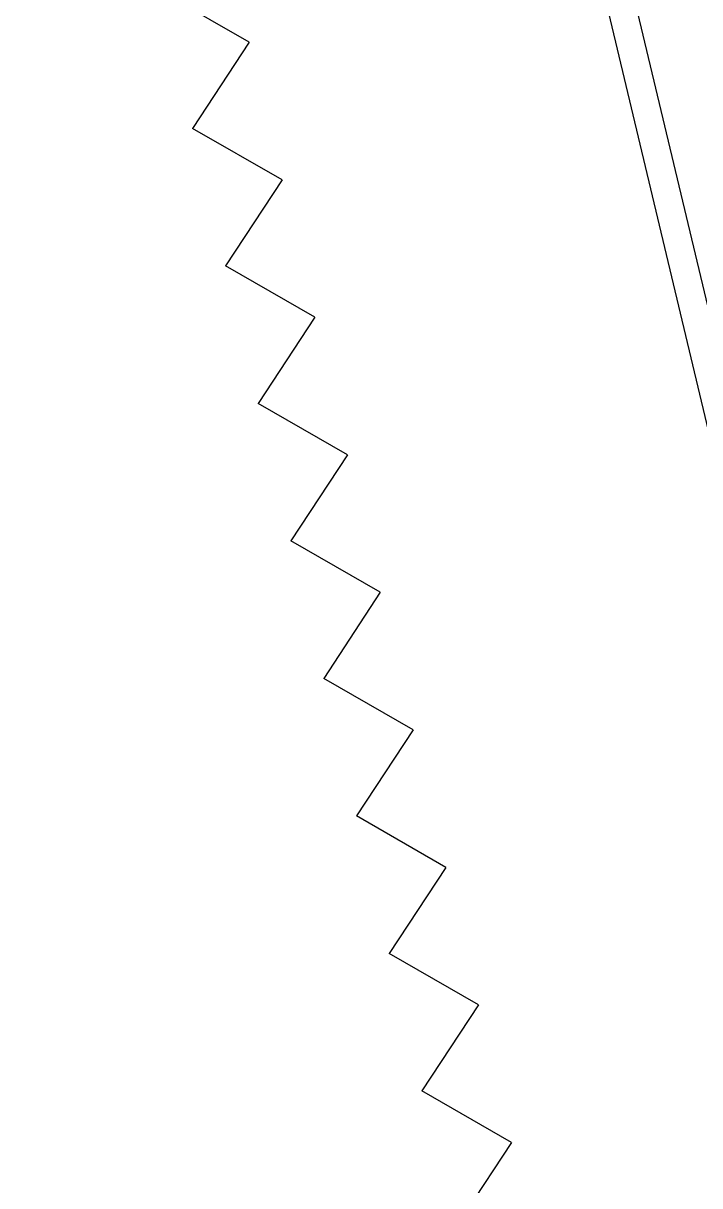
# Model space of a CAD drawing. Header units: millimetres. Extents: x 34038 to 35840, y 10511 to 10922.
# Drawn here: x 35427.1 to 35431.89, y 10622.03 to 10630.26 of the extents above; entities that cross this region are included whole.
import ezdxf

# ---------------------------------------------------------------- set-up
doc = ezdxf.new("R2010")
doc.units = ezdxf.units.MM

msp = doc.modelspace()

# ---------------------------------------------------------------- linework, layer by layer
for p, q in [((35425.5052, 10655.2859), (35432.4071, 10626.3021)), ((35430.4, 10633.8672), (35432.215, 10626.2452)), ((35428.7022, 10630.1219), (35428.07, 10630.4853)), ((35428.7022, 10630.1219), (35428.3017, 10629.5125)), ((35428.9339, 10629.1491), (35428.3017, 10629.5125)), ((35428.9339, 10629.1491), (35428.5333, 10628.5397)), ((35429.1655, 10628.1763), (35428.5333, 10628.5397)), ((35429.1655, 10628.1763), (35428.765, 10627.5669)), ((35429.3972, 10627.2035), (35428.765, 10627.5669)), ((35429.3972, 10627.2035), (35428.9966, 10626.5941)), ((35429.6288, 10626.2307), (35428.9966, 10626.5941)), ((35429.6288, 10626.2307), (35429.2283, 10625.6213)), ((35429.8605, 10625.2579), (35429.2283, 10625.6213)), ((35429.8605, 10625.2579), (35429.4599, 10624.6485)), ((35430.0921, 10624.2851), (35429.4599, 10624.6485)), ((35430.0921, 10624.2851), (35429.6916, 10623.6757)), ((35430.3238, 10623.3123), (35429.6916, 10623.6757)), ((35430.3238, 10623.3123), (35429.9232, 10622.7029)), ((35430.5554, 10622.3395), (35429.9232, 10622.7029)), ((35430.5554, 10622.3395), (35430.1549, 10621.7301))]:
    msp.add_line(p, q)

doc.saveas('drawing.dxf')
